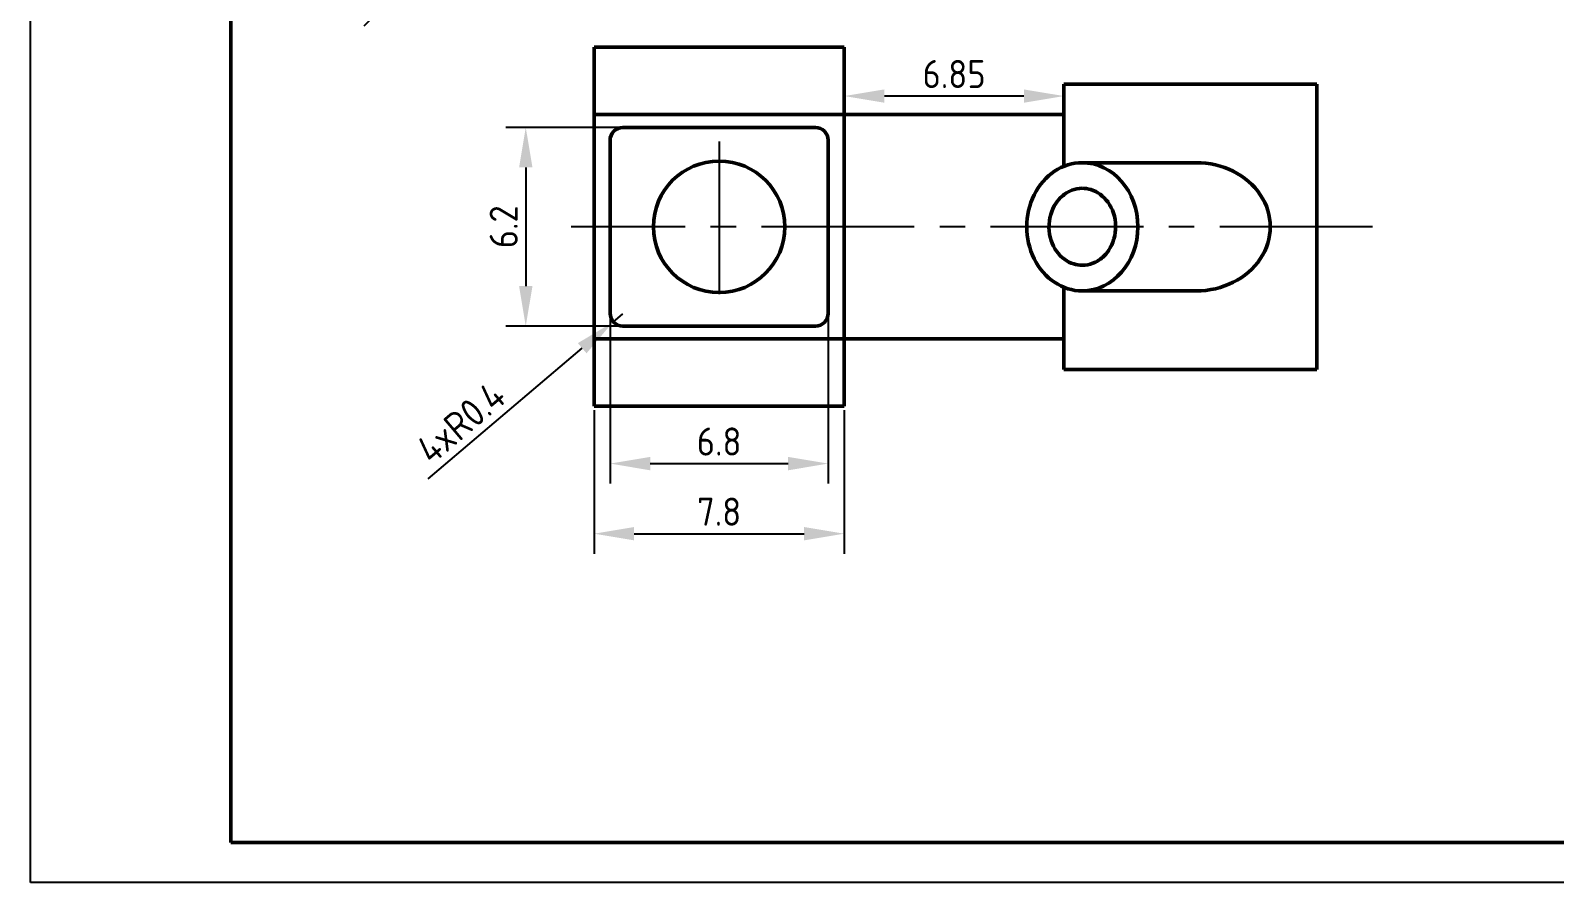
# Model space of a CAD drawing. Header units: millimetres. Extents: x 8465 to 8815, y 20 to 627.
# Drawn here: x 8465 to 8655, y 19.8 to 126.1 of the extents above; entities that cross this region are included whole.
import ezdxf

# ---------------------------------------------------------------- set-up
doc = ezdxf.new("R2010")
doc.units = ezdxf.units.MM
doc.linetypes.add('CENTER2', pattern=[28.575, 19.05, -3.175, 3.175, -3.175])
doc.layers.get('Defpoints').update_dxf_attribs({"linetype": 'CONTINUOUS'})
for name, color, linetype in [('中心线', 3, 'CENTER2'), ('尺寸', 4, 'CONTINUOUS'), ('细实线', 3, 'CONTINUOUS')]:
    doc.layers.add(name, color=color, linetype=linetype)
doc.layers.add('粗实线', color=2, linetype='CONTINUOUS', lineweight=50)
doc.styles.add('isocp3.5', font='isocp.shx', dxfattribs={"height": 3.5})
doc.dimstyles.new('形位公差', dxfattribs={"dimtxt": 3.5, "dimasz": 5, "dimexe": 2.5, "dimexo": 0.5, "dimgap": 1, "dimtad": 1, "dimlfac": 0.25, "dimdsep": 46, "dimlunit": 6, "dimtxsty": 'isocp3.5', "dimcen": 2, "dimadec": 0, "dimazin": 0, "dimtfac": 1, "dimtmove": 0, "dimatfit": 3, "dimfxl": 1, "dimtolj": 1, "dimtzin": 0, "dimarcsym": 0})

# ---------------------------------------------------------------- blocks, each defined once
blk = doc.blocks.new('*D71')
at = {"layer": 'Defpoints', "color": 0, "ltscale": 0.5, "transparency": 16777216}
for p in [(8559.7, 179.76), (8560.26, 179.2), (8537.92, 156.86)]:
    blk.add_point(p, dxfattribs=at)
at = {"layer": '尺寸', "color": 0, "lineweight": -2, "ltscale": 0.5, "transparency": 16777216}
for p, q in [((8559.91, 179.56), (8557.93, 181.53)), ((8556.16, 176.23), (8540.89, 160.96)), ((8537.56, 157.21), (8535.59, 159.19)), ((8537.35, 157.42), (8506.55, 126.62))]:
    blk.add_line(p, q, dxfattribs=at)
at = {"layer": '尺寸', "color": 0, "ltscale": 0.5, "transparency": 16777216}
for points in [[(8555.57, 176.82), (8556.75, 175.64), (8559.7, 179.76)], [(8540.3, 161.54), (8541.48, 160.37), (8537.35, 157.42)]]:
    blk.add_solid(points, dxfattribs=at)
at = {"layer": '尺寸', "color": 0, "ltscale": 0.5, "transparency": 16777216, "insert": (8514.38, 139.7), "char_height": 3.5, "attachment_point": 5, "rotation": 45, "style": 'isocp3.5'}
blk.add_mtext('\\A1;7.9{\\H0.7x;\\S+0.1^ 0;\\H1.4286x;x1.25\\H0.7x;\\S+0.05^ -0.05;}', dxfattribs=at)
blk = doc.blocks.new('*D75')
at = {"layer": 'Defpoints', "color": 0, "ltscale": 0.5, "transparency": 16777216}
for p in [(8538.86, 113.99), (8526.74, 89.19), (8538.86, 89.19)]:
    blk.add_point(p, dxfattribs=at)
at = {"layer": '尺寸', "color": 0, "lineweight": -2, "ltscale": 0.5, "transparency": 16777216}
for p, q in [((8538.36, 113.99), (8524.24, 113.99)), ((8526.74, 108.99), (8526.74, 94.19)), ((8538.36, 89.19), (8524.24, 89.19))]:
    blk.add_line(p, q, dxfattribs=at)
at = {"layer": '尺寸', "color": 0, "ltscale": 0.5, "transparency": 16777216}
for points in [[(8525.91, 108.99), (8527.58, 108.99), (8526.74, 113.99)], [(8525.91, 94.19), (8527.58, 94.19), (8526.74, 89.19)]]:
    blk.add_solid(points, dxfattribs=at)
at = {"layer": '尺寸', "color": 0, "ltscale": 0.5, "transparency": 16777216, "insert": (8523.99, 101.59), "char_height": 3.5, "attachment_point": 5, "rotation": 90, "style": 'isocp3.5'}
blk.add_mtext('\\A1;6.2', dxfattribs=at)
blk = doc.blocks.new('*D76')
at = {"layer": 'Defpoints', "color": 0, "ltscale": 0.5, "transparency": 16777216}
for p in [(8537.26, 90.79), (8564.46, 90.79), (8564.46, 72.04)]:
    blk.add_point(p, dxfattribs=at)
at = {"layer": '尺寸', "color": 0, "lineweight": -2, "ltscale": 0.5, "transparency": 16777216}
for p, q in [((8537.26, 90.29), (8537.26, 69.54)), ((8564.46, 90.29), (8564.46, 69.54)), ((8542.26, 72.04), (8559.46, 72.04))]:
    blk.add_line(p, q, dxfattribs=at)
at = {"layer": '尺寸', "color": 0, "ltscale": 0.5, "transparency": 16777216}
for points in [[(8542.26, 72.87), (8542.26, 71.2), (8537.26, 72.04)], [(8559.46, 72.87), (8559.46, 71.2), (8564.46, 72.04)]]:
    blk.add_solid(points, dxfattribs=at)
at = {"layer": '尺寸', "color": 0, "ltscale": 0.5, "transparency": 16777216, "insert": (8550.86, 74.79), "char_height": 3.5, "attachment_point": 5, "style": 'isocp3.5'}
blk.add_mtext('\\A1;6.8', dxfattribs=at)
blk = doc.blocks.new('*D77')
at = {"layer": 'Defpoints', "color": 0, "ltscale": 0.5, "transparency": 16777216}
for p in [(8535.26, 79.19), (8566.46, 79.19), (8566.46, 63.29)]:
    blk.add_point(p, dxfattribs=at)
at = {"layer": '尺寸', "color": 0, "lineweight": -2, "ltscale": 0.5, "transparency": 16777216}
for p, q in [((8535.26, 78.69), (8535.26, 60.79)), ((8566.46, 78.69), (8566.46, 60.79)), ((8540.26, 63.29), (8561.46, 63.29))]:
    blk.add_line(p, q, dxfattribs=at)
at = {"layer": '尺寸', "color": 0, "ltscale": 0.5, "transparency": 16777216}
for points in [[(8540.26, 64.12), (8540.26, 62.46), (8535.26, 63.29)], [(8561.46, 64.12), (8561.46, 62.46), (8566.46, 63.29)]]:
    blk.add_solid(points, dxfattribs=at)
at = {"layer": '尺寸', "color": 0, "ltscale": 0.5, "transparency": 16777216, "insert": (8550.86, 66.04), "char_height": 3.5, "attachment_point": 5, "style": 'isocp3.5'}
blk.add_mtext('\\A1;7.8', dxfattribs=at)
blk = doc.blocks.new('*D78')
at = {"layer": 'Defpoints', "color": 0, "ltscale": 0.5, "transparency": 16777216}
for p in [(8537.59, 89.67), (8538.81, 90.71)]:
    blk.add_point(p, dxfattribs=at)
at = {"layer": '尺寸', "color": 0, "lineweight": -2, "ltscale": 0.5, "transparency": 16777216}
for p, q in [((8538.81, 90.71), (8537.59, 89.67)), ((8514.59, 70.13), (8533.78, 86.44))]:
    blk.add_line(p, q, dxfattribs=at)
at = {"layer": '尺寸', "color": 0, "ltscale": 0.5, "transparency": 16777216}
blk.add_solid([(8533.24, 87.07), (8534.32, 85.8), (8537.59, 89.67)], dxfattribs=at)
at = {"layer": '尺寸', "color": 0, "ltscale": 0.5, "transparency": 16777216, "insert": (8518.64, 77.18), "char_height": 3.5, "attachment_point": 5, "rotation": 40.3454, "style": 'isocp3.5'}
blk.add_mtext('\\A1;4xR0.4', dxfattribs=at)
blk = doc.blocks.new('*D79')
at = {"layer": 'Defpoints', "color": 0, "ltscale": 0.5, "transparency": 16777216}
for p in [(8566.46, 119.39), (8566.46, 117.9), (8593.86, 119.39)]:
    blk.add_point(p, dxfattribs=at)
at = {"layer": '尺寸', "color": 0, "lineweight": -2, "ltscale": 0.5, "transparency": 16777216}
for p, q in [((8566.46, 118.89), (8566.46, 115.4)), ((8588.86, 117.9), (8571.46, 117.9)), ((8593.86, 118.89), (8593.86, 115.4))]:
    blk.add_line(p, q, dxfattribs=at)
at = {"layer": '尺寸', "color": 0, "ltscale": 0.5, "transparency": 16777216}
for points in [[(8571.46, 118.73), (8571.46, 117.07), (8566.46, 117.9)], [(8588.86, 118.73), (8588.86, 117.07), (8593.86, 117.9)]]:
    blk.add_solid(points, dxfattribs=at)
at = {"layer": '尺寸', "color": 0, "ltscale": 0.5, "transparency": 16777216, "insert": (8580.16, 120.65), "char_height": 3.5, "attachment_point": 5, "style": 'isocp3.5'}
blk.add_mtext('\\A1;6.85', dxfattribs=at)

msp = doc.modelspace()

# ---------------------------------------------------------------- linework, layer by layer
at = {"layer": '中心线'}
for p, q in [((8550.857, 112.247), (8550.857, 90.927)), ((8632.338, 101.587), (8532.423, 101.587))]:
    msp.add_line(p, q, dxfattribs=at)
at = {"layer": '粗实线'}
for p, q in [((8489.975, 24.759), (8489.975, 224.759)), ((8566.457, 123.987), (8535.257, 123.987)), ((8625.377, 119.387), (8593.857, 119.387)), ((8625.377, 119.387), (8625.377, 83.787)), ((8535.257, 87.587), (8535.257, 115.587)), ((8535.257, 115.587), (8566.457, 115.587)), ((8566.457, 115.587), (8593.857, 115.587)), ((8566.457, 115.587), (8566.457, 87.587)), ((8537.257, 90.787), (8537.257, 112.387)), ((8562.857, 113.987), (8538.857, 113.987)), ((8564.457, 112.387), (8564.457, 90.787)), ((8566.457, 87.587), (8535.257, 87.587)), ((8538.857, 89.187), (8562.857, 89.187)), ((8566.457, 87.587), (8593.857, 87.587)), ((8625.377, 83.787), (8593.857, 83.787)), ((8566.457, 79.187), (8535.257, 79.187)), ((8756.975, 24.759), (8489.975, 24.759))]:
    msp.add_line(p, q, dxfattribs=at)
at = {"layer": '粗实线', "ltscale": 0.21}
for p, q in [((8535.257, 115.587), (8535.257, 123.987)), ((8566.457, 123.987), (8566.457, 115.587)), ((8535.257, 79.187), (8535.257, 87.587)), ((8566.457, 79.187), (8566.457, 87.587))]:
    msp.add_line(p, q, dxfattribs=at)
at = {"layer": '粗实线', "ltscale": 0.256255}
for p, q in [((8593.857, 119.387), (8593.857, 109.136)), ((8593.857, 94.037), (8593.857, 83.787))]:
    msp.add_line(p, q, dxfattribs=at)
at = {"layer": '粗实线', "ltscale": 0.355}
for p, q in [((8596.149, 109.587), (8610.349, 109.587)), ((8596.149, 93.587), (8610.349, 93.587))]:
    msp.add_line(p, q, dxfattribs=at)
at = {"layer": '粗实线'}
for points in [[(8596.149, 106.387), (8595.814, 106.371), (8595.48, 106.324), (8595.15, 106.246), (8594.824, 106.137), (8594.506, 105.996), (8594.349, 105.914), (8594.196, 105.824), (8594.044, 105.726), (8593.896, 105.621), (8593.751, 105.508), (8593.61, 105.388), (8593.405, 105.193), (8593.21, 104.981), (8593.025, 104.754), (8592.852, 104.511), (8592.656, 104.19), (8592.482, 103.848), (8592.331, 103.487), (8592.206, 103.108), (8592.108, 102.716), (8592.04, 102.314), (8592.001, 101.904), (8591.993, 101.491), (8592.015, 101.08), (8592.067, 100.675), (8592.149, 100.278), (8592.259, 99.894), (8592.395, 99.525), (8592.555, 99.173), (8592.739, 98.842), (8592.942, 98.532), (8593.164, 98.245), (8593.403, 97.983), (8593.656, 97.745), (8593.921, 97.534), (8594.198, 97.348), (8594.483, 97.189), (8594.776, 97.056), (8595.075, 96.95), (8595.34, 96.878), (8595.608, 96.827), (8595.878, 96.797), (8596.149, 96.787)], [(8596.149, 96.787), (8596.483, 96.802), (8596.817, 96.849), (8597.147, 96.927), (8597.473, 97.037), (8597.792, 97.177), (8597.948, 97.26), (8598.102, 97.349), (8598.253, 97.447), (8598.401, 97.552), (8598.546, 97.665), (8598.687, 97.786), (8598.892, 97.981), (8599.087, 98.192), (8599.272, 98.419), (8599.445, 98.662), (8599.641, 98.983), (8599.815, 99.325), (8599.966, 99.687), (8600.091, 100.065), (8600.189, 100.457), (8600.258, 100.86), (8600.296, 101.27), (8600.305, 101.683), (8600.282, 102.093), (8600.23, 102.498), (8600.148, 102.895), (8600.038, 103.279), (8599.902, 103.649), (8599.742, 104), (8599.559, 104.332), (8599.355, 104.641), (8599.133, 104.928), (8598.894, 105.191), (8598.641, 105.428), (8598.376, 105.64), (8598.099, 105.825), (8597.814, 105.985), (8597.521, 106.117), (8597.222, 106.224), (8596.957, 106.295), (8596.689, 106.346), (8596.419, 106.377), (8596.149, 106.387)]]:
    msp.add_lwpolyline(points, dxfattribs=at)
msp.add_circle((8550.857, 101.587), 8.2, dxfattribs=at)
for centre, start, end in [((8538.857, 112.387), 90, 180.00001), ((8562.857, 112.387), 0, 90), ((8538.857, 90.787), 180.00001, 270), ((8562.857, 90.787), 270, 0)]:
    msp.add_arc(centre, 1.6, start, end, dxfattribs=at)
for centre, major_axis, start_param, end_param in [((8596.149, 101.587), (0, 8), 0, 3.1415927), ((8596.149, 101.587), (0, 8), 3.1415927, 6.2831853), ((8610.349, 101.587), (-9.238, 0), 1.5707963, 4.712389)]:
    msp.add_ellipse(centre, major_axis=major_axis, ratio=0.8660254, start_param=start_param, end_param=end_param, dxfattribs=at)
at = {"layer": '细实线'}
for p, q in [((8464.975, 19.759), (8464.975, 229.759)), ((8761.975, 19.759), (8464.975, 19.759))]:
    msp.add_line(p, q, dxfattribs=at)

# ---------------------------------------------------------------- dimensions: what is measured, and where the dimension line sits
at = {"layer": '尺寸', "ltscale": 0.5}
dim = msp.add_linear_dim(base=(8559.699, 179.765), p1=(8537.917, 156.857), p2=(8560.261, 179.202), angle=45, text='<>{\\H0.7x;\\S+0.1^ 0;\\H1.4286x;x1.25\\H0.7x;\\S+0.05^ -0.05;}', dimstyle='形位公差', dxfattribs=at)
dim.commit()
dim.dimension.update_dxf_attribs({"geometry": '*D71', "text_midpoint": (8517.006, 137.072), "dimtype": 161})
for base, p1, p2, picture, middle in [((8566.457, 117.899), (8593.857, 119.387), (8566.457, 119.387), '*D79', (8580.157, 120.649)), ((8564.457, 72.037), (8537.257, 90.787), (8564.457, 90.787), '*D76', (8550.857, 74.787)), ((8566.457, 63.291), (8535.257, 79.187), (8566.457, 79.187), '*D77', (8550.857, 66.041))]:
    dim = msp.add_linear_dim(base=base, p1=p1, p2=p2, dimstyle='形位公差', dxfattribs=at)
    dim.commit()
    dim.dimension.update_dxf_attribs({"geometry": picture, "text_midpoint": middle})
dim = msp.add_linear_dim(base=(8526.743, 89.187), p1=(8538.857, 113.987), p2=(8538.857, 89.187), angle=90, dimstyle='形位公差', dxfattribs=at)
dim.commit()
dim.dimension.update_dxf_attribs({"geometry": '*D75', "text_midpoint": (8523.992, 101.587)})
dim = msp.add_radius_dim(center=(8538.814, 90.71), mpoint=(8537.595, 89.674), text='4x<>', dimstyle='形位公差', dxfattribs=at)
dim.commit()
dim.dimension.update_dxf_attribs({"geometry": '*D78', "text_midpoint": (8520.416, 75.082), "dimtype": 164})

doc.saveas('drawing.dxf')
